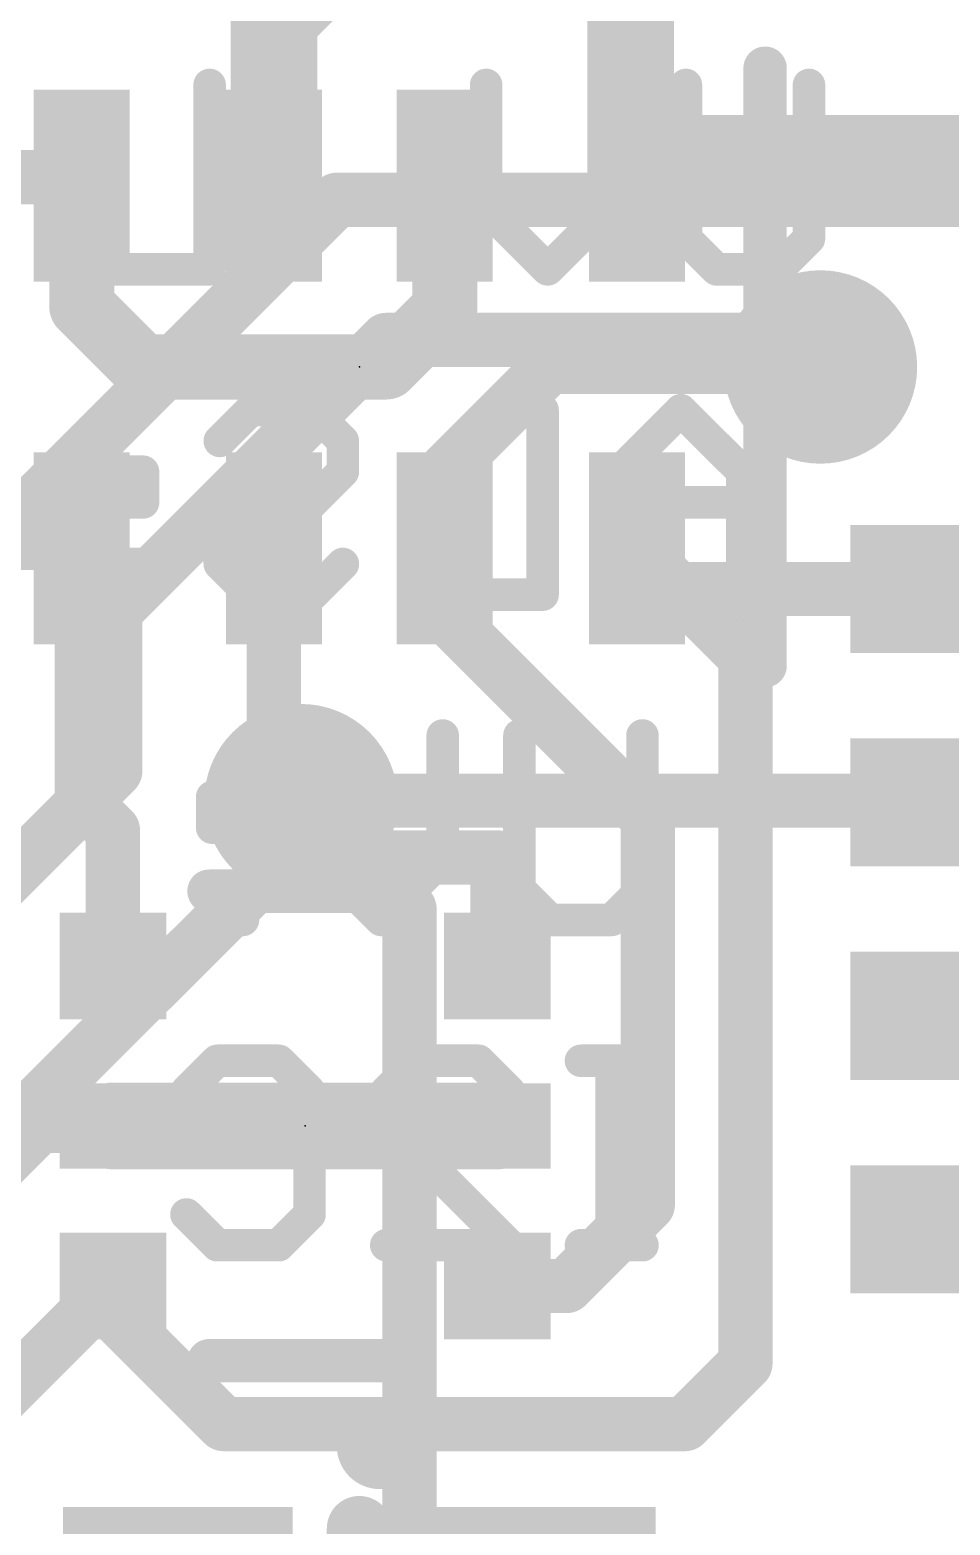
# Model space of a CAD drawing. Extents: x -0.1 to 25.5, y -0.1 to 17.9.
# Drawn here: x 15.6 to 19.91, y 6 to 13.01 of the extents above; entities that cross this region are included whole.
import ezdxf

# ---------------------------------------------------------------- set-up
doc = ezdxf.new("R2010")
doc.units = 0
for name, color, linetype in [('1', 12, 'CONTINUOUS'), ('16', 5, 'CONTINUOUS'), ('18', 110, 'CONTINUOUS'), ('21', 40, 'CONTINUOUS'), ('22', 6, 'CONTINUOUS'), ('23', 40, 'CONTINUOUS')]:
    doc.layers.add(name, color=color, linetype=linetype)

# ---------------------------------------------------------------- blocks, each defined once
blk = doc.blocks.new('RECT')
blk.add_solid([(-0.5, -0.5), (0.5, -0.5), (-0.5, 0.5), (0.5, 0.5)])
blk = doc.blocks.new('ROUNDV')
at = {"const_width": 0.5}
blk.add_lwpolyline([(0, -0.25, 1), (0, 0.25, 1), (0, -0.25)], format="xyb", dxfattribs=at)

msp = doc.modelspace()

# ---------------------------------------------------------------- linework, layer by layer
at = {"layer": '1'}
for points, const_width in [([(16.745, 13.062), (17.018, 13.335)], 0.4064), ([(18.415, 13.335), (18.415, 12.31)], 0.4064), ([(16.745, 12.28), (16.745, 13.062)], 0.4064), ([(18.445, 12.28), (18.572, 12.407)], 0.4064), ([(21.756, 12.407), (18.572, 12.407)], 0.4064), ([(18.415, 12.31), (18.445, 12.28)], 0.4064), ([(12.7, 12.319), (15.806, 12.319)], 0.254), ([(15.806, 12.319), (15.845, 12.28)], 0.254), ([(15.845, 11.714), (15.845, 12.28)], 0.3048), ([(17.545, 12.28), (17.545, 11.703)], 0.3048), ([(16.129, 11.43), (15.845, 11.714)], 0.3048), ([(17.545, 11.703), (17.272, 11.43)], 0.3048), ([(17.272, 11.43), (16.129, 11.43)], 0.3048), ([(17.545, 10.941), (18.034, 11.43)], 0.254), ([(18.034, 11.43), (19.304, 11.43)], 0.254), ([(17.545, 10.58), (17.545, 10.941)], 0.254), ([(15.845, 10.58), (14.771, 10.58)], 0.2032), ([(15.845, 9.405), (15.845, 10.58)], 0.254), ([(16.745, 10.58), (16.745, 9.691)], 0.254), ([(17.545, 10.58), (17.545, 10.268)], 0.254), ([(18.635, 10.39), (18.445, 10.58)], 0.254), ([(18.445, 10.58), (18.953, 10.072)], 0.254), ([(20.219, 10.39), (18.635, 10.39)], 0.254), ([(17.545, 10.268), (18.4958, 9.3172)], 0.254), ([(18.953, 10.072), (18.953, 6.761)], 0.254), ([(16.872, 9.564), (16.745, 9.691)], 0.254), ([(16.872, 9.564), (16.872, 9.398)], 0.254), ([(15.991, 9.259), (15.845, 9.405)], 0.254), ([(16.872, 9.398), (16.872, 9.132)], 0.254), ([(18.4958, 9.3172), (18.4958, 7.505)], 0.254), ([(15.991, 8.624), (15.991, 9.259)], 0.254), ([(17.791, 9.132), (16.872, 9.132)], 0.254), ([(17.791, 9.132), (17.791, 8.624)], 0.254), ([(15.991, 7.874), (17.791, 7.874)], 0.4064), ([(15.647, 7.874), (14.885, 7.112)], 0.254), ([(15.991, 7.874), (15.647, 7.874)], 0.254), ([(18.4958, 7.505), (18.1148, 7.124)], 0.254), ([(15.991, 7.124), (15.113, 6.246)], 0.254), ([(15.991, 7.124), (15.9905, 7.1235)], 0.254), ([(15.9905, 6.9965), (15.9905, 7.1235)], 0.254), ([(17.791, 7.124), (18.1148, 7.124)], 0.254), ([(16.51, 6.477), (15.9905, 6.9965)], 0.254), ([(18.953, 6.761), (18.669, 6.477)], 0.254), ([(18.669, 6.477), (16.51, 6.477)], 0.254)]:
    msp.add_lwpolyline(points, dxfattribs=dict(at, const_width=const_width))
for points, const_width in [([(16.8466, 13.062, 1), (16.6434, 13.062)], 0.2032), ([(16.6732, 13.1338, 1), (16.8168, 12.9902)], 0.2032), ([(18.572, 12.5086, 1), (18.572, 12.3054)], 0.2032), ([(18.6438, 12.3352, 1), (18.5002, 12.4788)], 0.2032), ([(18.4868, 12.3818, 1), (18.3432, 12.2382)], 0.2032), ([(15.8509, 12.3639, 1), (15.7611, 12.2741)], 0.127), ([(15.9212, 12.28, 1), (15.7688, 12.28)], 0.1524), ([(15.806, 12.2555, 1), (15.806, 12.3825)], 0.127), ([(17.6212, 12.28, 1), (17.4688, 12.28)], 0.1524), ([(18.3134, 12.31, 1), (18.5166, 12.31)], 0.2032), ([(18.3732, 12.3518, 1), (18.5168, 12.2082)], 0.2032), ([(18.3732, 12.2082, 1), (18.5168, 12.3518)], 0.2032), ([(15.8001, 12.2351, 1), (15.8899, 12.3249)], 0.127), ([(16.6434, 12.28, 1), (16.8466, 12.28)], 0.2032), ([(15.8989, 11.7679, 1), (15.7911, 11.6601)], 0.1524), ([(17.5989, 11.6491, 1), (17.4911, 11.7569)], 0.1524), ([(15.7688, 11.714, 1), (15.9212, 11.714)], 0.1524), ([(17.4688, 11.703, 1), (17.6212, 11.703)], 0.1524), ([(16.129, 11.5062, 1), (16.129, 11.3538)], 0.1524), ([(16.0751, 11.3761, 1), (16.1829, 11.4839)], 0.1524), ([(17.2181, 11.4839, 1), (17.3259, 11.3761)], 0.1524), ([(17.272, 11.3538, 1), (17.272, 11.5062)], 0.1524), ([(18.034, 11.4935, 1), (18.034, 11.3665)], 0.127), ([(18.0789, 11.3851, 1), (17.9891, 11.4749)], 0.127), ([(19.304, 11.3665, 1), (19.304, 11.4935)], 0.127), ([(17.6085, 10.941, 1), (17.4815, 10.941)], 0.127), ([(17.5001, 10.9859, 1), (17.5899, 10.8961)], 0.127), ([(15.9085, 10.58, 1), (15.7815, 10.58)], 0.127), ([(15.845, 10.5292, 1), (15.845, 10.6308)], 0.1016), ([(16.8085, 10.58, 1), (16.6815, 10.58)], 0.127), ([(17.6085, 10.58, 1), (17.4815, 10.58)], 0.127), ([(18.4899, 10.6249, 1), (18.4001, 10.5351)], 0.127), ([(18.4899, 10.6249, 1), (18.4001, 10.5351)], 0.127), ([(17.4815, 10.58, 1), (17.6085, 10.58)], 0.127), ([(18.635, 10.4535, 1), (18.635, 10.3265)], 0.127), ([(18.5901, 10.3451, 1), (18.6799, 10.4349)], 0.127), ([(17.5899, 10.3129, 1), (17.5001, 10.2231)], 0.127), ([(17.4815, 10.268, 1), (17.6085, 10.268)], 0.127), ([(19.0165, 10.072, 1), (18.8895, 10.072)], 0.127), ([(18.9081, 10.0271, 1), (18.9979, 10.1169)], 0.127), ([(16.7899, 9.7359, 1), (16.7001, 9.6461)], 0.127), ([(16.6815, 9.691, 1), (16.8085, 9.691)], 0.127), ([(16.9355, 9.564, 1), (16.8085, 9.564)], 0.127), ([(16.8271, 9.5191, 1), (16.9169, 9.6089)], 0.127), ([(15.8899, 9.4499, 1), (15.8001, 9.3601)], 0.127), ([(15.7815, 9.405, 1), (15.9085, 9.405)], 0.127), ([(16.9355, 9.398, 1), (16.8085, 9.398)], 0.127), ([(16.8085, 9.398, 1), (16.9355, 9.398)], 0.127), ([(18.5593, 9.3172, 1), (18.4323, 9.3172)], 0.127), ([(18.4509, 9.2723, 1), (18.5407, 9.3621)], 0.127), ([(16.0545, 9.259, 1), (15.9275, 9.259)], 0.127), ([(15.9461, 9.2141, 1), (16.0359, 9.3039)], 0.127), ([(16.872, 9.1955, 1), (16.872, 9.0685)], 0.127), ([(17.8545, 9.132, 1), (17.7275, 9.132)], 0.127), ([(17.791, 9.0685, 1), (17.791, 9.1955)], 0.127), ([(16.8085, 9.132, 1), (16.9355, 9.132)], 0.127), ([(15.9275, 8.624, 1), (16.0545, 8.624)], 0.127), ([(17.7275, 8.624, 1), (17.8545, 8.624)], 0.127), ([(15.991, 7.9756, 1), (15.991, 7.7724)], 0.2032), ([(17.791, 7.7724, 1), (17.791, 7.9756)], 0.2032), ([(15.647, 7.9375, 1), (15.647, 7.8105)], 0.127), ([(15.6919, 7.8291, 1), (15.6021, 7.9189)], 0.127), ([(15.991, 7.8105, 1), (15.991, 7.9375)], 0.127), ([(18.4323, 7.505, 1), (18.5593, 7.505)], 0.127), ([(18.5407, 7.4601, 1), (18.4509, 7.5499)], 0.127), ([(16.054, 7.1235, 1), (15.927, 7.1235)], 0.127), ([(15.9456, 7.1684, 1), (16.0354, 7.0786)], 0.127), ([(16.0359, 7.0791, 1), (15.9461, 7.1689)], 0.127), ([(16.0359, 7.0791, 1), (15.9461, 7.1689)], 0.127), ([(17.791, 7.1875, 1), (17.791, 7.0605)], 0.127), ([(18.0699, 7.1689, 1), (18.1597, 7.0791)], 0.127), ([(18.1148, 7.0605, 1), (18.1148, 7.1875)], 0.127), ([(16.0354, 7.0414, 1), (15.9456, 6.9516)], 0.127), ([(15.927, 6.9965, 1), (16.054, 6.9965)], 0.127), ([(18.9979, 6.7161, 1), (18.9081, 6.8059)], 0.127), ([(18.8895, 6.761, 1), (19.0165, 6.761)], 0.127), ([(16.51, 6.5405, 1), (16.51, 6.4135)], 0.127), ([(16.4651, 6.4321, 1), (16.5549, 6.5219)], 0.127), ([(18.6241, 6.5219, 1), (18.7139, 6.4321)], 0.127), ([(18.669, 6.4135, 1), (18.669, 6.5405)], 0.127)]:
    msp.add_lwpolyline(points, format="xyb", dxfattribs=dict(at, const_width=const_width))
at = {"layer": '16', "const_width": 0.254}
for points in [[(17.0394, 12.2134), (14.986, 10.16)], [(17.0394, 12.2134), (20.0446, 12.2134)], [(17.272, 11.557), (16.002, 10.287)], [(19.177, 11.557), (17.272, 11.557)], [(19.177, 11.557), (19.304, 11.43)], [(16.002, 10.287), (16.002, 9.5377)], [(14.8463, 8.382), (16.002, 9.5377)], [(21.59, 9.398), (16.872, 9.398)], [(16.872, 9.398), (16.872, 9.2924)], [(17.38, 8.89), (16.872, 9.398)], [(14.2014, 6.5463), (16.9475, 9.2924)], [(16.9475, 9.2924), (16.872, 9.2924)], [(17.38, 5.08), (17.38, 8.89)]]:
    msp.add_lwpolyline(points, dxfattribs=at)
at = {"layer": '16', "const_width": 0.127}
for points in [[(17.0394, 12.2769, 1), (17.0394, 12.1499)], [(17.0843, 12.1685, 1), (16.9945, 12.2583)], [(17.272, 11.6205, 1), (17.272, 11.4935)], [(17.3169, 11.5121, 1), (17.2271, 11.6019)], [(19.2219, 11.6019, 1), (19.1321, 11.5121)], [(19.177, 11.4935, 1), (19.177, 11.6205)], [(19.2591, 11.3851, 1), (19.3489, 11.4749)], [(16.0655, 10.287, 1), (15.9385, 10.287)], [(15.9571, 10.3319, 1), (16.0469, 10.2421)], [(15.9385, 9.5377, 1), (16.0655, 9.5377)], [(16.0469, 9.4928, 1), (15.9571, 9.5826)], [(16.872, 9.4615, 1), (16.872, 9.3345)], [(16.9355, 9.398, 1), (16.8085, 9.398)], [(16.9169, 9.4429, 1), (16.8271, 9.3531)], [(16.872, 9.3559, 1), (16.872, 9.2289)], [(16.9924, 9.2475, 1), (16.9026, 9.3373)], [(16.9475, 9.2289, 1), (16.9475, 9.3559)], [(16.8085, 9.2924, 1), (16.9355, 9.2924)], [(17.4435, 8.89, 1), (17.3165, 8.89)], [(17.3351, 8.8451, 1), (17.4249, 8.9349)]]:
    msp.add_lwpolyline(points, format="xyb", dxfattribs=at)
at = {"layer": '21'}
for points, const_width in [([(19.045, 12.83), (19.045, 10.03)], 0.2032), ([(16.441, 8.974), (17.341, 8.974)], 0.2032), ([(16.441, 6.774), (17.341, 6.774)], 0.2032), ([(17.145, 5.988), (17.145, 5.188)], 0.3048)]:
    msp.add_lwpolyline(points, dxfattribs=dict(at, const_width=const_width))
for points, const_width in [([(19.0958, 12.83, 1), (18.9942, 12.83)], 0.1016), ([(18.9942, 10.03, 1), (19.0958, 10.03)], 0.1016), ([(16.441, 9.0248, 1), (16.441, 8.9232)], 0.1016), ([(17.341, 8.9232, 1), (17.341, 9.0248)], 0.1016), ([(16.441, 6.8248, 1), (16.441, 6.7232)], 0.1016), ([(17.341, 6.7232, 1), (17.341, 6.8248)], 0.1016), ([(17.241, 6.274, 1), (17.241, 6.474, 1), (17.241, 6.274)], 0.2032), ([(17.2212, 5.988, 1), (17.0688, 5.988)], 0.1524)]:
    msp.add_lwpolyline(points, format="xyb", dxfattribs=dict(at, const_width=const_width))
at = {"layer": '22', "const_width": 0.1524}
for points in [[(16.4438, 12.7515), (16.4438, 11.8872)], [(17.7387, 12.1753), (17.7387, 12.7515)], [(18.3149, 12.7515), (18.3149, 12.1753)], [(18.6742, 12.0313), (18.6742, 12.7515)], [(19.2504, 12.7515), (19.2504, 12.0313)], [(18.0268, 11.8872), (17.7387, 12.1753)], [(18.3149, 12.1753), (18.0268, 11.8872)], [(18.8182, 11.8872), (18.6742, 12.0313)], [(19.2504, 12.0313), (19.1063, 11.8872)], [(16.4438, 11.8872), (15.8676, 11.8872)], [(19.1063, 11.8872), (18.8182, 11.8872)], [(16.4913, 11.0835), (16.6354, 11.2275)], [(16.6354, 11.2275), (16.9235, 11.2275)], [(16.9235, 11.2275), (17.0675, 11.0835)], [(18.003, 11.2275), (18.003, 10.3632)], [(18.6504, 11.2275), (18.3623, 10.9394)], [(18.9386, 10.9394), (18.6504, 11.2275)], [(17.0675, 11.0835), (17.0675, 10.9394)], [(16.132, 10.9394), (15.9879, 10.9394)], [(15.9879, 10.9394), (15.9879, 10.7954)], [(16.132, 10.7954), (16.132, 10.9394)], [(17.0675, 10.9394), (16.9235, 10.7954)], [(18.3623, 10.9394), (18.3623, 10.3632)], [(18.9386, 10.3632), (18.9386, 10.9394)], [(15.9879, 10.7954), (16.132, 10.7954)], [(16.6354, 10.7954), (16.4913, 10.6513)], [(16.9235, 10.7954), (16.6354, 10.7954)], [(18.9386, 10.7954), (18.3623, 10.7954)], [(16.4913, 10.6513), (16.4913, 10.5073)], [(16.132, 10.5073), (15.9879, 10.5073)], [(15.9879, 10.5073), (15.9879, 10.3632)], [(16.132, 10.3632), (16.132, 10.5073)], [(16.4913, 10.5073), (16.6354, 10.3632)], [(16.9235, 10.3632), (17.0675, 10.5073)], [(15.9879, 10.3632), (16.132, 10.3632)], [(16.6354, 10.3632), (16.9235, 10.3632)], [(18.003, 10.3632), (17.4268, 10.3632)], [(16.9591, 9.1273), (16.9591, 9.7035)], [(17.5353, 9.7035), (17.5353, 9.1273)], [(17.8946, 8.9833), (17.8946, 9.7035)], [(18.4708, 9.7035), (18.4708, 8.9833)], [(16.5998, 9.4154), (16.4557, 9.4154)], [(16.4557, 9.4154), (16.4557, 9.2714)], [(16.5998, 9.2714), (16.5998, 9.4154)], [(16.4557, 9.2714), (16.5998, 9.2714)], [(17.2472, 8.8392), (16.9591, 9.1273)], [(17.5353, 9.1273), (17.2472, 8.8392)], [(16.5998, 8.9833), (16.4557, 8.9833)], [(16.4557, 8.9833), (16.4557, 8.8392)], [(16.5998, 8.8392), (16.5998, 8.9833)], [(18.0386, 8.8392), (17.8946, 8.9833)], [(18.4708, 8.9833), (18.3267, 8.8392)], [(16.4557, 8.8392), (16.5998, 8.8392)], [(18.3267, 8.8392), (18.0386, 8.8392)], [(16.3354, 8.0355), (16.4794, 8.1795)], [(16.4794, 8.1795), (16.7675, 8.1795)], [(16.7675, 8.1795), (16.9116, 8.0355)], [(17.2709, 8.0355), (17.415, 8.1795)], [(17.415, 8.1795), (17.7031, 8.1795)], [(17.7031, 8.1795), (17.8471, 8.0355)], [(18.4708, 8.1795), (18.1827, 8.1795)], [(18.3267, 7.3152), (18.3267, 8.1795)], [(16.9116, 8.0355), (16.9116, 7.4593)], [(17.2709, 7.8914), (17.2709, 8.0355)], [(17.8471, 7.3152), (17.2709, 7.8914)], [(16.4794, 7.3152), (16.3354, 7.4593)], [(16.9116, 7.4593), (16.7675, 7.3152)], [(16.7675, 7.3152), (16.4794, 7.3152)], [(17.2709, 7.3152), (17.8471, 7.3152)], [(18.4708, 7.3152), (18.1827, 7.3152)]]:
    msp.add_lwpolyline(points, dxfattribs=at)
at = {"layer": '22', "const_width": 0.0762}
for points in [[(16.4819, 12.7515, 1), (16.4057, 12.7515)], [(17.7768, 12.7515, 1), (17.7006, 12.7515)], [(18.353, 12.7515, 1), (18.2768, 12.7515)], [(18.7123, 12.7515, 1), (18.6361, 12.7515)], [(19.2885, 12.7515, 1), (19.2123, 12.7515)], [(17.7656, 12.2023, 1), (17.7117, 12.1484)], [(17.7006, 12.1753, 1), (17.7768, 12.1753)], [(18.2768, 12.1753, 1), (18.353, 12.1753)], [(18.3418, 12.1484, 1), (18.2879, 12.2023)], [(18.7011, 12.0582, 1), (18.6472, 12.0043)], [(18.6361, 12.0313, 1), (18.7123, 12.0313)], [(19.2123, 12.0313, 1), (19.2885, 12.0313)], [(19.2773, 12.0043, 1), (19.2235, 12.0582)], [(15.8676, 11.9253, 1), (15.8676, 11.8491)], [(16.4057, 11.8872, 1), (16.4819, 11.8872)], [(16.4438, 11.8491, 1), (16.4438, 11.9253)], [(17.9998, 11.9141, 1), (18.0537, 11.8603)], [(17.9998, 11.8603, 1), (18.0537, 11.9141)], [(18.8182, 11.9253, 1), (18.8182, 11.8491)], [(18.7913, 11.8603, 1), (18.8452, 11.9141)], [(19.0794, 11.9141, 1), (19.1333, 11.8603)], [(19.1063, 11.8491, 1), (19.1063, 11.9253)], [(16.6354, 11.2656, 1), (16.6354, 11.1894)], [(16.6623, 11.2006, 1), (16.6084, 11.2545)], [(16.9504, 11.2545, 1), (16.8965, 11.2006)], [(16.9235, 11.1894, 1), (16.9235, 11.2656)], [(18.0411, 11.2275, 1), (17.9649, 11.2275)], [(18.6774, 11.2545, 1), (18.6235, 11.2006)], [(18.6774, 11.2006, 1), (18.6235, 11.2545)], [(16.4644, 11.1104, 1), (16.5182, 11.0565)], [(17.1056, 11.0835, 1), (17.0294, 11.0835)], [(17.0406, 11.0565, 1), (17.0945, 11.1104)], [(15.9879, 10.9775, 1), (15.9879, 10.9013)], [(16.026, 10.9394, 1), (15.9498, 10.9394)], [(16.1701, 10.9394, 1), (16.0939, 10.9394)], [(16.132, 10.9013, 1), (16.132, 10.9775)], [(17.0945, 10.9125, 1), (17.0406, 10.9664)], [(18.4004, 10.9394, 1), (18.3242, 10.9394)], [(18.3354, 10.9664, 1), (18.3893, 10.9125)], [(18.9767, 10.9394, 1), (18.9005, 10.9394)], [(18.9116, 10.9125, 1), (18.9655, 10.9664)], [(17.0294, 10.9394, 1), (17.1056, 10.9394)], [(15.9879, 10.8335, 1), (15.9879, 10.7573)], [(16.132, 10.7573, 1), (16.132, 10.8335)], [(16.6354, 10.8335, 1), (16.6354, 10.7573)], [(16.6623, 10.7684, 1), (16.6084, 10.8223)], [(16.8965, 10.8223, 1), (16.9504, 10.7684)], [(16.9235, 10.7573, 1), (16.9235, 10.8335)], [(18.3623, 10.8335, 1), (18.3623, 10.7573)], [(18.9386, 10.7573, 1), (18.9386, 10.8335)], [(15.9498, 10.7954, 1), (16.026, 10.7954)], [(16.0939, 10.7954, 1), (16.1701, 10.7954)], [(16.5294, 10.6513, 1), (16.4532, 10.6513)], [(16.4644, 10.6783, 1), (16.5182, 10.6244)], [(15.9879, 10.5454, 1), (15.9879, 10.4692)], [(16.026, 10.5073, 1), (15.9498, 10.5073)], [(16.1701, 10.5073, 1), (16.0939, 10.5073)], [(16.132, 10.4692, 1), (16.132, 10.5454)], [(16.5182, 10.5342, 1), (16.4644, 10.4803)], [(17.0945, 10.4803, 1), (17.0406, 10.5342)], [(16.4532, 10.5073, 1), (16.5294, 10.5073)], [(15.9879, 10.4013, 1), (15.9879, 10.3251)], [(16.132, 10.3251, 1), (16.132, 10.4013)], [(16.6354, 10.4013, 1), (16.6354, 10.3251)], [(16.9235, 10.3251, 1), (16.9235, 10.4013)], [(17.4268, 10.4013, 1), (17.4268, 10.3251)], [(18.003, 10.3251, 1), (18.003, 10.4013)], [(15.9498, 10.3632, 1), (16.026, 10.3632)], [(16.0939, 10.3632, 1), (16.1701, 10.3632)], [(16.6084, 10.3363, 1), (16.6623, 10.3901)], [(16.8965, 10.3901, 1), (16.9504, 10.3363)], [(17.9649, 10.3632, 1), (18.0411, 10.3632)], [(18.3242, 10.3632, 1), (18.4004, 10.3632)], [(18.9005, 10.3632, 1), (18.9767, 10.3632)], [(16.9972, 9.7035, 1), (16.921, 9.7035)], [(17.5734, 9.7035, 1), (17.4972, 9.7035)], [(17.9327, 9.7035, 1), (17.8565, 9.7035)], [(18.5089, 9.7035, 1), (18.4327, 9.7035)], [(16.4557, 9.4535, 1), (16.4557, 9.3773)], [(16.4938, 9.4154, 1), (16.4176, 9.4154)], [(16.6379, 9.4154, 1), (16.5617, 9.4154)], [(16.5998, 9.3773, 1), (16.5998, 9.4535)], [(16.4557, 9.3095, 1), (16.4557, 9.2333)], [(16.5998, 9.2333, 1), (16.5998, 9.3095)], [(16.4176, 9.2714, 1), (16.4938, 9.2714)], [(16.5617, 9.2714, 1), (16.6379, 9.2714)], [(16.986, 9.1543, 1), (16.9321, 9.1004)], [(17.5622, 9.1004, 1), (17.5083, 9.1543)], [(16.921, 9.1273, 1), (16.9972, 9.1273)], [(17.4972, 9.1273, 1), (17.5734, 9.1273)], [(16.4557, 9.0214, 1), (16.4557, 8.9452)], [(16.4938, 8.9833, 1), (16.4176, 8.9833)], [(16.6379, 8.9833, 1), (16.5617, 8.9833)], [(16.5998, 8.9452, 1), (16.5998, 9.0214)], [(17.9215, 9.0102, 1), (17.8676, 8.9563)], [(18.4977, 8.9563, 1), (18.4439, 9.0102)], [(17.8565, 8.9833, 1), (17.9327, 8.9833)], [(18.4327, 8.9833, 1), (18.5089, 8.9833)], [(16.4557, 8.8773, 1), (16.4557, 8.8011)], [(16.5998, 8.8011, 1), (16.5998, 8.8773)], [(17.2202, 8.8661, 1), (17.2741, 8.8123)], [(17.2202, 8.8123, 1), (17.2741, 8.8661)], [(18.0386, 8.8773, 1), (18.0386, 8.8011)], [(18.0117, 8.8123, 1), (18.0656, 8.8661)], [(18.2998, 8.8661, 1), (18.3537, 8.8123)], [(18.3267, 8.8011, 1), (18.3267, 8.8773)], [(16.4176, 8.8392, 1), (16.4938, 8.8392)], [(16.5617, 8.8392, 1), (16.6379, 8.8392)], [(16.4794, 8.2176, 1), (16.4794, 8.1414)], [(16.5064, 8.1526, 1), (16.4525, 8.2065)], [(16.7945, 8.2065, 1), (16.7406, 8.1526)], [(16.7675, 8.1414, 1), (16.7675, 8.2176)], [(17.415, 8.2176, 1), (17.415, 8.1414)], [(17.4419, 8.1526, 1), (17.388, 8.2065)], [(17.73, 8.2065, 1), (17.6761, 8.1526)], [(17.7031, 8.1414, 1), (17.7031, 8.2176)], [(18.1827, 8.2176, 1), (18.1827, 8.1414)], [(18.3648, 8.1795, 1), (18.2886, 8.1795)], [(18.4708, 8.1414, 1), (18.4708, 8.2176)], [(16.3084, 8.0624, 1), (16.3623, 8.0085)], [(16.9497, 8.0355, 1), (16.8735, 8.0355)], [(16.8847, 8.0085, 1), (16.9385, 8.0624)], [(17.309, 8.0355, 1), (17.2328, 8.0355)], [(17.244, 8.0624, 1), (17.2978, 8.0085)], [(17.8202, 8.0085, 1), (17.8741, 8.0624)], [(17.2978, 7.9184, 1), (17.244, 7.8645)], [(17.2328, 7.8914, 1), (17.309, 7.8914)], [(16.3623, 7.4862, 1), (16.3084, 7.4323)], [(16.8735, 7.4593, 1), (16.9497, 7.4593)], [(16.9385, 7.4323, 1), (16.8847, 7.4862)], [(16.4794, 7.3533, 1), (16.4794, 7.2771)], [(16.4525, 7.2883, 1), (16.5064, 7.3421)], [(16.7406, 7.3421, 1), (16.7945, 7.2883)], [(16.7675, 7.2771, 1), (16.7675, 7.3533)], [(17.2709, 7.3533, 1), (17.2709, 7.2771)], [(17.8202, 7.2883, 1), (17.8741, 7.3421)], [(17.8471, 7.2771, 1), (17.8471, 7.3533)], [(18.1827, 7.3533, 1), (18.1827, 7.2771)], [(18.4708, 7.2771, 1), (18.4708, 7.3533)], [(18.2886, 7.3152, 1), (18.3648, 7.3152)]]:
    msp.add_lwpolyline(points, format="xyb", dxfattribs=at)
at = {"layer": '23'}
for p in [(17.145, 11.43), (16.891, 7.874)]:
    msp.add_point(p, dxfattribs=at)

# ---------------------------------------------------------------- block references
at = {"layer": '1'}
for p, xscale, yscale, rotation in [((15.845, 12.28), 0.45, 0.9, 180), ((16.745, 12.28), 0.45, 0.9, 180), ((17.545, 12.28), 0.45, 0.9, 180), ((18.445, 12.28), 0.45, 0.9, 180), ((15.845, 10.58), 0.45, 0.9, 180), ((16.745, 10.58), 0.45, 0.9, 180), ((17.545, 10.58), 0.45, 0.9, 180), ((18.445, 10.58), 0.45, 0.9, 180), ((20.219, 10.39), 1.55, 0.6, 180), ((20.219, 9.39), 1.55, 0.6, 180), ((15.991, 8.624), 0.5, 0.5, 90), ((17.791, 8.624), 0.5, 0.5, 90), ((20.219, 8.39), 1.55, 0.6, 180), ((15.991, 7.874), 0.4, 0.5, 90), ((17.791, 7.874), 0.4, 0.5, 90), ((20.219, 7.39), 1.55, 0.6, 180), ((15.991, 7.124), 0.5, 0.5, 90), ((17.791, 7.124), 0.5, 0.5, 90)]:
    msp.add_blockref('RECT', p, dxfattribs=dict(at, xscale=xscale, yscale=yscale, rotation=rotation))
at = {"layer": '1', "xscale": 1.075}
for p in [(16.295, 5.588), (17.995, 5.588)]:
    msp.add_blockref('RECT', p, dxfattribs=at)
at = {"layer": '18', "xscale": 0.9064, "yscale": 0.9064}
for p in [(19.304, 11.43), (19.304, 11.43), (16.872, 9.398), (16.872, 9.398)]:
    msp.add_blockref('ROUNDV', p, dxfattribs=at)

doc.saveas('drawing.dxf')
